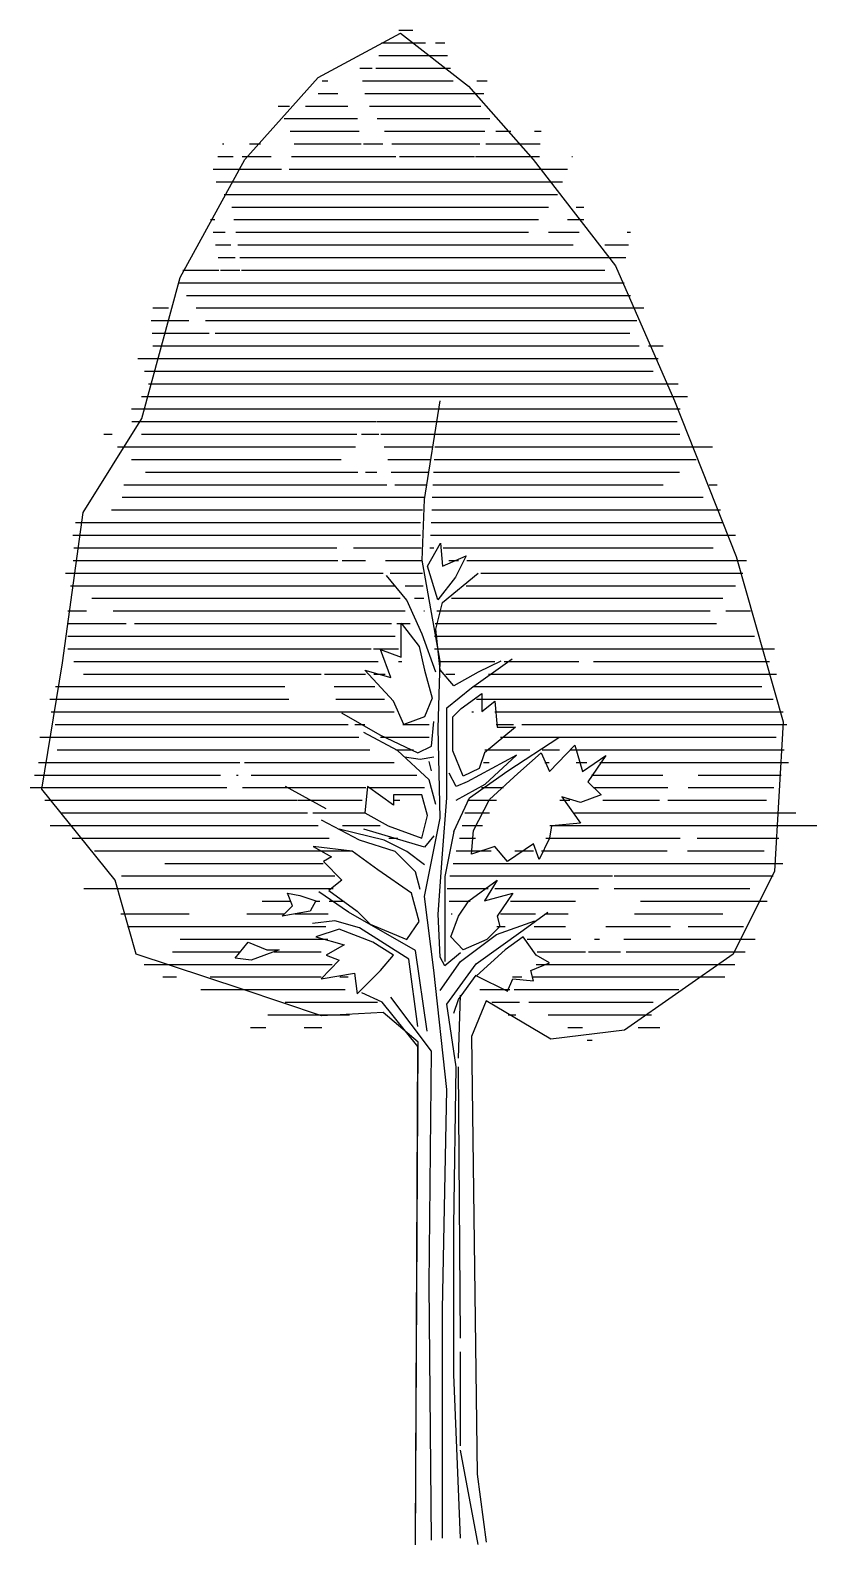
# Model space of a CAD drawing. Extents: x -2.46 to 2.26, y -0.03 to 9.06.
import ezdxf

# ---------------------------------------------------------------- set-up
doc = ezdxf.new("R2010")
doc.units = 0
doc.header["$LTSCALE"] = 1.2
doc.header["$MEASUREMENT"] = 0

# ---------------------------------------------------------------- blocks, each defined once
blk = doc.blocks.new('*X0')
at = {"color": 0}
for p, q in [((108.911, 21.8), (109.024, 21.8)), ((108.584, 21.6), (108.585, 21.6)), ((108.753, 21.6), (109.298, 21.6)), ((108.775, 21.7), (109.124, 21.7)), ((109.203, 21.7), (109.275, 21.7)), ((108.603, 21.5), (108.702, 21.5)), ((108.731, 21.5), (109.32, 21.5)), ((108.305, 21.4), (108.35, 21.4)), ((108.623, 21.4), (109.342, 21.4)), ((109.53, 21.4), (109.611, 21.4)), ((108.273, 21.3), (108.429, 21.3)), ((108.642, 21.3), (109.586, 21.3)), ((107.957, 21.2), (108.045, 21.2)), ((108.174, 21.2), (108.508, 21.2)), ((108.68, 21.2), (109.56, 21.2)), ((108.005, 21.1), (108.584, 21.1)), ((108.052, 21), (108.599, 21)), ((108.739, 21.1), (109.633, 21.1)), ((108.798, 21), (109.593, 21)), ((109.68, 21), (109.798, 21)), ((109.987, 21), (110.038, 21)), ((107.515, 20.9), (107.525, 20.9)), ((107.73, 20.9), (107.817, 20.9)), ((108.082, 20.9), (108.614, 20.9)), ((108.633, 20.9), (108.786, 20.9)), ((108.857, 20.9), (109.553, 20.9)), ((109.6, 20.9), (110.032, 20.9)), ((107.478, 20.8), (107.601, 20.8)), ((107.671, 20.8), (107.901, 20.8)), ((108.062, 20.8), (108.887, 20.8)), ((108.916, 20.8), (109.512, 20.8)), ((109.519, 20.8), (110.025, 20.8)), ((110.283, 20.8), (110.288, 20.8)), ((107.441, 20.7), (107.984, 20.7)), ((108.043, 20.7), (110.248, 20.7)), ((107.466, 20.6), (110.209, 20.6)), ((107.53, 20.5), (110.169, 20.5)), ((107.589, 20.4), (110.097, 20.4)), ((110.317, 20.4), (110.376, 20.4)), ((107.421, 20.3), (107.455, 20.3)), ((107.605, 20.3), (110.017, 20.3)), ((110.247, 20.3), (110.376, 20.3)), ((107.441, 20.2), (107.536, 20.2)), ((107.62, 20.2), (109.938, 20.2)), ((110.098, 20.2), (110.341, 20.2)), ((110.719, 20.2), (110.747, 20.2)), ((107.46, 20.1), (107.581, 20.1)), ((107.636, 20.1), (110.292, 20.1)), ((110.543, 20.1), (110.73, 20.1)), ((107.48, 20), (107.617, 20)), ((107.652, 20), (110.708, 20)), ((107.165, 19.8), (110.695, 19.8)), ((107.201, 19.9), (107.487, 19.9)), ((107.5, 19.9), (107.652, 19.9)), ((107.667, 19.9), (110.544, 19.9)), ((107.23, 19.7), (110.746, 19.7)), ((106.965, 19.6), (107.088, 19.6)), ((107.306, 19.6), (110.851, 19.6)), ((106.951, 19.5), (107.249, 19.5)), ((107.382, 19.5), (110.796, 19.5)), ((106.958, 19.4), (107.409, 19.4)), ((107.458, 19.4), (110.742, 19.4)), ((106.846, 19.2), (110.965, 19.2)), ((106.965, 19.3), (110.814, 19.3)), ((110.888, 19.3), (111.004, 19.3)), ((106.899, 19.1), (110.926, 19.1)), ((106.929, 19), (111.124, 19)), ((106.875, 18.9), (111.197, 18.9)), ((106.794, 18.8), (111.139, 18.8)), ((106.575, 18.6), (106.641, 18.6)), ((106.798, 18.7), (108.736, 18.7)), ((106.873, 18.6), (108.579, 18.6)), ((108.617, 18.6), (108.753, 18.6)), ((108.741, 18.7), (109.205, 18.7)), ((108.769, 18.6), (109.19, 18.6)), ((109.2, 18.6), (111.136, 18.6)), ((109.205, 18.7), (111.115, 18.7)), ((106.685, 18.5), (108.568, 18.5)), ((108.796, 18.5), (109.175, 18.5)), ((109.196, 18.5), (111.396, 18.5)), ((106.795, 18.4), (108.454, 18.4)), ((108.824, 18.4), (109.16, 18.4)), ((109.191, 18.4), (111.265, 18.4)), ((106.905, 18.3), (108.586, 18.3)), ((108.649, 18.3), (108.738, 18.3)), ((108.851, 18.3), (109.144, 18.3)), ((109.186, 18.3), (111.134, 18.3)), ((106.734, 18.2), (108.817, 18.2)), ((108.879, 18.2), (109.129, 18.2)), ((109.181, 18.2), (111.004, 18.2)), ((111.37, 18.2), (111.433, 18.2)), ((106.636, 18), (109.099, 18)), ((106.72, 18.1), (109.114, 18.1)), ((109.172, 18), (111.458, 18)), ((109.177, 18.1), (111.322, 18.1)), ((106.352, 17.9), (109.084, 17.9)), ((109.167, 17.9), (111.481, 17.9)), ((106.331, 17.8), (109.083, 17.8)), ((109.162, 17.8), (111.577, 17.8)), ((106.338, 17.7), (108.42, 17.7)), ((108.554, 17.7), (109.088, 17.7)), ((109.158, 17.7), (109.188, 17.7)), ((109.264, 17.7), (111.4, 17.7)), ((106.332, 17.6), (108.43, 17.6)), ((108.462, 17.6), (108.647, 17.6)), ((108.805, 17.6), (109.093, 17.6)), ((109.307, 17.6), (109.383, 17.6)), ((109.451, 17.6), (111.664, 17.6)), ((106.273, 17.5), (108.787, 17.5)), ((106.311, 17.4), (108.883, 17.4)), ((108.844, 17.5), (109.099, 17.5)), ((108.961, 17.4), (109.104, 17.4)), ((109.445, 17.4), (111.577, 17.4)), ((109.561, 17.5), (111.636, 17.5)), ((106.48, 17.3), (108.922, 17.3)), ((109.035, 17.3), (109.109, 17.3)), ((109.329, 17.3), (111.477, 17.3)), ((106.292, 17.2), (106.438, 17.2)), ((106.649, 17.2), (108.962, 17.2)), ((109.11, 17.2), (109.114, 17.2)), ((109.212, 17.2), (111.377, 17.2)), ((111.5, 17.2), (111.697, 17.2)), ((106.292, 17.1), (106.752, 17.1)), ((106.819, 17.1), (108.855, 17.1)), ((108.896, 17.1), (109.001, 17.1)), ((109.199, 17.1), (111.426, 17.1)), ((106.292, 17), (108.882, 17)), ((109.193, 17), (111.728, 17)), ((106.292, 16.9), (108.694, 16.9)), ((106.338, 16.8), (108.749, 16.8)), ((108.71, 16.9), (108.909, 16.9)), ((108.91, 16.8), (108.936, 16.8)), ((109.193, 16.9), (111.887, 16.9)), ((109.238, 16.8), (109.673, 16.8)), ((109.746, 16.8), (110.338, 16.8)), ((110.453, 16.8), (111.846, 16.8)), ((106.416, 16.7), (108.298, 16.7)), ((108.322, 16.7), (108.647, 16.7)), ((108.713, 16.7), (108.803, 16.7)), ((109.284, 16.7), (109.355, 16.7)), ((109.621, 16.7), (111.903, 16.7)), ((106.194, 16.6), (108.008, 16.6)), ((108.401, 16.6), (108.723, 16.6)), ((109.497, 16.6), (111.786, 16.6)), ((106.149, 16.5), (108.041, 16.5)), ((108.414, 16.5), (108.799, 16.5)), ((109.527, 16.5), (111.876, 16.5)), ((106.159, 16.4), (108.874, 16.4)), ((109.491, 16.4), (109.504, 16.4)), ((109.673, 16.4), (111.955, 16.4)), ((106.07, 16.2), (108.596, 16.2)), ((106.19, 16.3), (108.511, 16.3)), ((108.564, 16.3), (108.642, 16.3)), ((108.766, 16.2), (109.153, 16.2)), ((108.943, 16.3), (109.153, 16.3)), ((109.683, 16.3), (109.82, 16.3)), ((109.718, 16.2), (111.9, 16.2)), ((109.886, 16.3), (111.983, 16.3)), ((106.206, 16.1), (108.682, 16.1)), ((108.889, 16.1), (109.028, 16.1)), ((109.593, 16.1), (109.95, 16.1)), ((110.046, 16.1), (110.184, 16.1)), ((110.267, 16.1), (111.963, 16.1)), ((106.059, 16), (107.652, 16)), ((107.689, 16), (108.874, 16)), ((109.581, 16), (109.628, 16)), ((110.068, 16), (110.102, 16)), ((110.316, 16), (110.401, 16)), ((110.504, 16), (111.997, 16)), ((106.027, 15.9), (107.499, 15.9)), ((107.627, 15.9), (107.639, 15.9)), ((107.742, 15.9), (109.054, 15.9)), ((110.438, 15.9), (111.002, 15.9)), ((111.281, 15.9), (111.939, 15.9)), ((105.994, 15.8), (107.55, 15.8)), ((107.675, 15.8), (108.65, 15.8)), ((108.673, 15.8), (109.114, 15.8)), ((109.566, 15.8), (109.74, 15.8)), ((110.462, 15.8), (111.041, 15.8)), ((111.204, 15.8), (111.882, 15.8)), ((106.109, 15.7), (106.903, 15.7)), ((106.235, 15.6), (108.189, 15.6)), ((106.907, 15.7), (108.104, 15.7)), ((108.11, 15.7), (108.621, 15.7)), ((108.23, 15.6), (108.641, 15.6)), ((108.87, 15.7), (108.921, 15.7)), ((109.435, 15.6), (109.63, 15.6)), ((109.456, 15.7), (109.685, 15.7)), ((110.188, 15.7), (110.266, 15.7)), ((110.304, 15.6), (112.056, 15.6)), ((110.528, 15.7), (110.977, 15.7)), ((111.043, 15.7), (111.824, 15.7)), ((106.15, 15.5), (108.274, 15.5)), ((108.467, 15.5), (108.765, 15.5)), ((109.414, 15.5), (109.575, 15.5)), ((110.108, 15.5), (112.221, 15.5)), ((106.326, 15.4), (108.359, 15.4)), ((108.833, 15.4), (108.903, 15.4)), ((109.392, 15.4), (109.52, 15.4)), ((110.075, 15.4), (111.139, 15.4)), ((111.273, 15.4), (111.922, 15.4)), ((106.501, 15.3), (108.543, 15.3)), ((109.366, 15.3), (109.642, 15.3)), ((109.831, 15.3), (109.978, 15.3)), ((110.042, 15.3), (111.036, 15.3)), ((111.198, 15.3), (111.804, 15.3)), ((107.06, 15.2), (108.314, 15.2)), ((109.341, 15.2), (111.953, 15.2)), ((106.418, 15), (108.391, 15)), ((106.715, 15.1), (108.404, 15.1)), ((109.294, 15), (109.62, 15)), ((109.316, 15.1), (110.605, 15.1)), ((109.673, 15), (110.494, 15)), ((110.617, 15.1), (111.877, 15.1)), ((110.617, 15), (111.691, 15)), ((107.83, 14.9), (108.055, 14.9)), ((108.253, 14.9), (108.286, 14.9)), ((108.361, 14.9), (108.48, 14.9)), ((109.311, 14.9), (109.476, 14.9)), ((109.795, 14.9), (110.311, 14.9)), ((110.825, 14.9), (111.828, 14.9)), ((106.71, 14.8), (107.251, 14.8)), ((107.708, 14.8), (108.004, 14.8)), ((108.089, 14.8), (108.351, 14.8)), ((109.327, 14.8), (109.333, 14.8)), ((109.718, 14.8), (109.993, 14.8)), ((110.069, 14.8), (110.252, 14.8)), ((110.779, 14.8), (111.477, 14.8)), ((106.764, 14.7), (108.335, 14.7)), ((109.689, 14.7), (109.754, 14.7)), ((109.984, 14.7), (110.232, 14.7)), ((110.552, 14.7), (111.062, 14.7)), ((111.203, 14.7), (111.642, 14.7)), ((107.181, 14.6), (108.349, 14.6)), ((109.929, 14.6), (110.274, 14.6)), ((110.46, 14.6), (110.501, 14.6)), ((110.694, 14.6), (111.144, 14.6)), ((111.148, 14.6), (111.734, 14.6)), ((106.895, 14.4), (108.385, 14.4)), ((107.12, 14.5), (107.657, 14.5)), ((107.924, 14.5), (108.297, 14.5)), ((110, 14.4), (111.573, 14.4)), ((110.007, 14.5), (110.391, 14.5)), ((110.413, 14.5), (110.667, 14.5)), ((110.711, 14.5), (111.653, 14.5)), ((107.043, 14.3), (107.152, 14.3)), ((107.418, 14.3), (108.296, 14.3)), ((108.445, 14.3), (108.51, 14.3)), ((109.813, 14.3), (109.885, 14.3)), ((109.967, 14.3), (111.493, 14.3)), ((107.345, 14.2), (108.486, 14.2)), ((109.552, 14.2), (109.79, 14.2)), ((109.824, 14.2), (111.129, 14.2)), ((108.013, 14.1), (108.742, 14.1)), ((109.648, 14.1), (109.868, 14.1)), ((109.94, 14.1), (110.925, 14.1)), ((107.875, 14), (108.522, 14)), ((109.777, 14), (109.839, 14)), ((110.095, 14), (110.912, 14)), ((107.737, 13.9), (107.858, 13.9)), ((108.162, 13.9), (108.303, 13.9)), ((110.249, 13.9), (110.367, 13.9)), ((110.404, 13.8), (110.444, 13.8)), ((110.808, 13.9), (110.978, 13.9))]:
    blk.add_line(p, q, dxfattribs=at)

msp = doc.modelspace()

# ---------------------------------------------------------------- linework, layer by layer
for p, q in [((-0.0951, 6.241), (0.0001, 6.8337)), ((-0.1084, 5.8785), (-0.0951, 6.241)), ((-0.0772, 5.8425), (0.0013, 5.9789)), ((0.0013, 5.9789), (0.0136, 5.8425)), ((0.0001, 5.2726), (-0.1084, 5.8785)), ((-0.0153, 5.64), (-0.0772, 5.8425)), ((0.0136, 5.8425), (0.1541, 5.9045)), ((0.1541, 5.9045), (0.0921, 5.7764)), ((-0.2009, 5.6377), (-0.3226, 5.7859)), ((0.0921, 5.7764), (-0.0153, 5.64)), ((0.0133, 5.6245), (0.2275, 5.7991)), ((-0.1084, 5.434), (-0.2009, 5.6377)), ((-0.0264, 5.4631), (0.0133, 5.6245)), ((-0.2342, 5.297), (-0.2342, 5.4995)), ((-0.2342, 5.4995), (-0.1268, 5.359)), ((0.0001, 5.2196), (-0.0264, 5.4631)), ((-0.0264, 5.2064), (-0.1084, 5.434)), ((-0.2962, 5.1731), (-0.3581, 5.3425)), ((-0.3581, 5.3425), (-0.2342, 5.297)), ((-0.1268, 5.359), (-0.0938, 5.2185)), ((-0.0132, 4.8704), (0.0001, 5.2726)), ((0.1879, 5.1111), (0.4312, 5.2858)), ((0.3624, 5.2726), (0.2275, 5.2064)), ((-0.2796, 5.0326), (-0.4531, 5.2185)), ((-0.4531, 5.2185), (-0.2962, 5.1731)), ((-0.0938, 5.2185), (-0.0483, 5.0491)), ((0.0821, 5.1244), (0.0001, 5.2196)), ((0.2275, 5.2064), (0.0821, 5.1244)), ((0.0397, 4.9921), (0.1879, 5.1111)), ((-0.2177, 4.892), (-0.2796, 5.0326)), ((-0.0483, 5.0491), (-0.0938, 4.9375)), ((0.1252, 4.9871), (0.2491, 5.078)), ((0.2491, 5.078), (0.2491, 4.9706)), ((0.2491, 4.9706), (0.3276, 5.0326)), ((0.3276, 5.0326), (0.34, 4.8755)), ((-0.5924, 4.963), (-0.3623, 4.8307)), ((-0.0938, 4.9375), (-0.2177, 4.892)), ((-0.0528, 4.7619), (-0.0396, 4.9101)), ((0.0397, 4.4523), (0.0397, 4.9921)), ((0.0756, 4.9375), (0.1252, 4.9871)), ((0.0756, 4.735), (0.0756, 4.9375)), ((-0.2565, 4.7354), (-0.4575, 4.8439)), ((-0.3623, 4.8307), (-0.1348, 4.7222)), ((0.0001, 4.3306), (-0.0132, 4.8704)), ((0.4515, 4.8755), (0.2656, 4.7226)), ((0.34, 4.8755), (0.4515, 4.8755)), ((0.4048, 4.6137), (0.7116, 4.8148)), ((-0.066, 4.5608), (-0.2565, 4.7354)), ((-0.1348, 4.7222), (-0.0528, 4.7619)), ((0.1376, 4.5821), (0.0756, 4.735)), ((0.6539, 4.611), (0.8068, 4.7681)), ((0.8068, 4.7681), (0.8522, 4.611)), ((-0.1216, 4.6825), (-0.2142, 4.6957)), ((-0.0396, 4.6957), (-0.1216, 4.6825)), ((-0.0528, 4.6137), (-0.066, 4.6693)), ((0.4576, 4.709), (0.1614, 4.5475)), ((0.2656, 4.7226), (0.2326, 4.6276)), ((0.2699, 4.5343), (0.4576, 4.709)), ((0.4639, 4.5986), (0.6044, 4.7226)), ((0.6044, 4.7226), (0.6539, 4.611)), ((0.8522, 4.611), (0.9927, 4.7061)), ((0.9927, 4.7061), (0.8853, 4.549)), ((-0.0264, 4.4126), (-0.066, 4.5608)), ((0.0953, 4.5211), (0.053, 4.6005)), ((0.1614, 4.5475), (0.0953, 4.5211)), ((0.2326, 4.6276), (0.1376, 4.5821)), ((0.1746, 4.4523), (0.4048, 4.6137)), ((0.2945, 4.4416), (0.4639, 4.5986)), ((0.8853, 4.549), (0.9637, 4.4705)), ((-0.685, 4.3861), (-0.9283, 4.5211)), ((-0.4366, 4.5201), (-0.4531, 4.3631)), ((-0.2796, 4.4085), (-0.4366, 4.5201)), ((-0.1103, 4.4705), (-0.2796, 4.4705)), ((-0.2796, 4.4705), (-0.2796, 4.4085)), ((-0.0772, 4.3466), (-0.1103, 4.4705)), ((0.0133, 4.1162), (0.0397, 4.4523)), ((0.0821, 4.2512), (0.1746, 4.4523)), ((0.0953, 4.4391), (0.2699, 4.5343)), ((0.8398, 4.4251), (0.7283, 4.4581)), ((0.7283, 4.4581), (0.8398, 4.3011)), ((0.9637, 4.4705), (0.8398, 4.4251)), ((-0.4531, 4.3631), (-0.3127, 4.2846)), ((0.1995, 4.2556), (0.2945, 4.4416)), ((-0.484, 4.1983), (-0.7114, 4.3173)), ((-0.3127, 4.2846), (-0.1103, 4.2102)), ((-0.1103, 4.2102), (-0.0772, 4.3466)), ((-0.0951, 3.8596), (0.0001, 4.3306)), ((0.6663, 4.2846), (0.6539, 4.2102)), ((0.8398, 4.3011), (0.6663, 4.2846)), ((-0.3358, 4.1983), (-0.6056, 4.2644)), ((-0.2697, 4.1295), (-0.484, 4.1983)), ((-0.0951, 4.1559), (-0.4575, 4.2644)), ((-0.2009, 4.1295), (-0.3358, 4.1983)), ((-0.0396, 4.2247), (-0.0951, 4.1559)), ((0.0821, 4.2512), (0.0265, 3.9813)), ((0.1871, 4.1151), (0.1995, 4.2556)), ((0.6539, 4.2102), (0.592, 4.0821)), ((-0.5275, 4.1317), (-0.763, 4.1606)), ((-0.763, 4.1606), (-0.6514, 4.0986)), ((-0.6514, 4.0986), (-0.701, 4.0697)), ((-0.3747, 4.0201), (-0.5275, 4.1317)), ((-0.148, 4.0078), (-0.2697, 4.1295)), ((-0.0951, 4.0501), (-0.2009, 4.1295)), ((-0.0132, 3.7537), (0.0133, 4.1162)), ((0.3276, 4.1606), (0.1871, 4.1151)), ((0.402, 4.0697), (0.3276, 4.1606)), ((0.5589, 4.1771), (0.402, 4.0697)), ((0.592, 4.0821), (0.5589, 4.1771)), ((-0.701, 4.0697), (-0.5895, 3.9581)), ((-0.1722, 3.8796), (-0.3747, 4.0201)), ((-0.1216, 3.9019), (-0.148, 4.0078)), ((-0.5895, 3.9581), (-0.6679, 3.8961)), ((0.0265, 3.9813), (0.0265, 3.4706)), ((0.1706, 3.8341), (0.34, 3.9581)), ((0.34, 3.9581), (0.2656, 3.8341)), ((-0.8869, 3.8052), (-0.9158, 3.8796)), ((-0.9158, 3.8796), (-0.8414, 3.8672)), ((-0.8414, 3.8672), (-0.7464, 3.8341)), ((-0.7464, 3.8341), (-0.7795, 3.7721)), ((-0.5501, 3.767), (-0.7273, 3.8887)), ((-0.6679, 3.8961), (-0.4986, 3.7721)), ((-0.1268, 3.7101), (-0.1722, 3.8796)), ((-0.0396, 3.4177), (-0.0951, 3.8596)), ((0.1087, 3.7432), (0.1706, 3.8341)), ((0.2656, 3.8341), (0.435, 3.8796)), ((0.435, 3.8796), (0.34, 3.7432)), ((-0.9488, 3.7432), (-0.8869, 3.8052)), ((-0.7795, 3.7721), (-0.9488, 3.7432)), ((-0.148, 3.5368), (-0.5501, 3.767)), ((-0.4986, 3.7721), (-0.4201, 3.6936)), ((0.0001, 3.4971), (-0.0132, 3.7537)), ((0.0632, 3.6192), (0.1087, 3.7432)), ((0.34, 3.7432), (0.3565, 3.6812)), ((0.4973, 3.6585), (0.6454, 3.767)), ((-0.6321, 3.714), (-0.767, 3.6982)), ((-0.606, 3.6647), (-0.7464, 3.6192)), ((-0.484, 3.6717), (-0.6321, 3.714)), ((-0.4036, 3.5862), (-0.606, 3.6647)), ((-0.1877, 3.4838), (-0.484, 3.6717)), ((-0.4201, 3.6936), (-0.2012, 3.6027)), ((-0.2012, 3.6027), (-0.1268, 3.7101)), ((0.2143, 3.4574), (0.4973, 3.6585)), ((0.3565, 3.6812), (0.278, 3.6027)), ((0.336, 3.632), (0.5661, 3.714)), ((-1.2297, 3.4911), (-1.1513, 3.5862)), ((-1.1513, 3.5862), (-1.0397, 3.5407)), ((-0.7464, 3.6192), (-0.5771, 3.5696)), ((-0.5771, 3.5696), (-0.6845, 3.5076)), ((-0.2796, 3.5076), (-0.4036, 3.5862)), ((0.1376, 3.5407), (0.0632, 3.6192)), ((0.1217, 3.4706), (0.336, 3.632)), ((0.278, 3.6027), (0.1376, 3.5407)), ((0.497, 3.6192), (0.3896, 3.5407)), ((0.5754, 3.5076), (0.497, 3.6192)), ((-1.1347, 3.4787), (-1.2297, 3.4911)), ((-0.9654, 3.5407), (-1.1347, 3.4787)), ((-1.0397, 3.5407), (-0.9654, 3.5407)), ((-0.606, 3.4787), (-0.7134, 3.3671)), ((-0.6845, 3.5076), (-0.606, 3.4787)), ((-0.3581, 3.4167), (-0.2796, 3.5076)), ((-0.1348, 3.0816), (-0.1877, 3.4838)), ((-0.0793, 3.0525), (-0.148, 3.5368)), ((0.0265, 3.4442), (0.0001, 3.4971)), ((0.0001, 3.296), (0.1217, 3.4706)), ((0.1217, 3.5235), (0.0265, 3.4442)), ((0.0397, 3.2139), (0.2143, 3.4574)), ((0.3896, 3.5407), (0.2161, 3.3837)), ((0.5424, 3.4167), (0.6539, 3.4622)), ((0.6539, 3.4622), (0.5754, 3.5076)), ((-0.7134, 3.3671), (-0.5151, 3.4002)), ((-0.5151, 3.4002), (-0.4986, 3.2762)), ((-0.4986, 3.2762), (-0.3581, 3.4167)), ((0.0397, 2.7033), (-0.0396, 3.4177)), ((0.1085, 3.2431), (0.2143, 3.3886)), ((0.2161, 3.3837), (0.402, 3.2927)), ((0.402, 3.2927), (0.435, 3.3671)), ((0.435, 3.3671), (0.5589, 3.3547)), ((0.5589, 3.3547), (0.5424, 3.4167)), ((-0.3491, 3.2272), (-0.4707, 3.2827)), ((-0.1348, 2.9599), (-0.3491, 3.2272)), ((-0.0528, 2.9335), (-0.2962, 3.2563)), ((0.0953, 2.8382), (0.0397, 3.2139)), ((0.0821, 3.161), (0.1085, 3.2431)), ((0.1085, 2.8911), (0.1217, 3.2695)), ((-0.148, 0.0123), (-0.1348, 2.9599)), ((-0.066, 1.5337), (-0.0528, 2.9335)), ((0.0821, 1.883), (0.0953, 2.8382)), ((0.1217, 1.2109), (0.1085, 2.8382)), ((0.0133, 1.3855), (0.0397, 2.7033)), ((0.0821, 0.9939), (0.0821, 1.883)), ((-0.0528, -0.001), (-0.066, 1.5337)), ((0.0133, 0.0123), (0.0133, 1.3855)), ((0.1217, 0.5653), (0.1217, 1.1289)), ((0.1217, 0.0123), (0.0821, 0.9939)), ((0.2275, -0.0274), (0.1217, 0.5388))]:
    msp.add_line(p, q)
msp.add_lwpolyline([(-0.1478, -0.0277), (-0.132, 2.9871), (-0.3432, 3.164), (-0.7128, 3.1455), (-1.1879, 3.3039), (-1.8242, 3.5151), (-1.9482, 3.9587), (-2.3891, 4.5051), (-2.265, 5.2628), (-2.141, 6.1631), (-1.7898, 6.728), (-1.5602, 7.5728), (-1.1721, 8.2803), (-0.7312, 8.774), (-0.2376, 9.038), (0.169, 8.7212), (0.557, 8.2803), (1.0507, 7.6441), (1.4044, 6.8336), (1.774, 5.8991), (2.0565, 4.9091), (2.0037, 4.0115), (1.7555, 3.5151), (1.1035, 3.0584), (0.6626, 3.0056), (0.2746, 3.2353), (0.1874, 3.0215), (0.2218, 0.3947), (0.2746, -0.0119)])

# ---------------------------------------------------------------- block references
at = {"xscale": 0.7571180308958414, "yscale": 0.7571180308958414, "zscale": 0.7571180308958414}
msp.add_blockref('*X0', (-82.7077, -7.449), dxfattribs=at)

doc.saveas('drawing.dxf')
